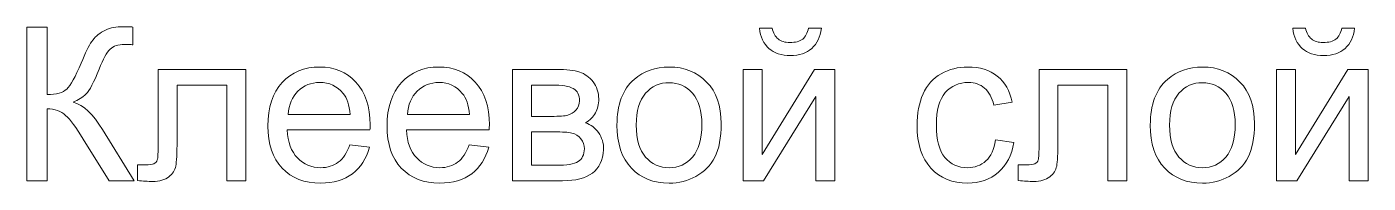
# Model space of a CAD drawing. Header units: millimetres. Extents: x -92 to 92, y -34 to 81.
# Drawn here: x -42.6 to 10.3, y -16.6 to -10.4 of the extents above; entities that cross this region are included whole.
import ezdxf

# ---------------------------------------------------------------- set-up
doc = ezdxf.new("R2010")
doc.units = ezdxf.units.MM
doc.header["$MEASUREMENT"] = 0
doc.layers.add('layer 1', color=7, linetype='Continuous')

msp = doc.modelspace()

# ---------------------------------------------------------------- linework, layer by layer
at = {"layer": 'layer 1', "color": 250, "lineweight": 9}
for points, knots in [([(-42.648, -10.4301), (-42.648, -10.4301), (-41.8437, -10.4301), (-41.8437, -10.4301), (-41.8437, -10.4301), (-41.8437, -10.4301), (-41.8437, -13.0887), (-41.8437, -13.0887), (-41.8437, -13.0887), (-41.4782, -13.0887), (-41.22, -13.0167), (-41.0718, -12.8742), (-41.0718, -12.8742), (-40.9222, -12.7317), (-40.7331, -12.3902), (-40.5017, -11.8483), (-40.5017, -11.8483), (-40.3338, -11.449), (-40.1955, -11.1682), (-40.0854, -11.0045), (-40.0854, -11.0045), (-39.9768, -10.8394), (-39.8216, -10.7011), (-39.6198, -10.5896), (-39.6198, -10.5896), (-39.4194, -10.4781), (-39.1964, -10.4217), (-38.9537, -10.4217), (-38.9537, -10.4217), (-38.6447, -10.4217), (-38.4824, -10.4245), (-38.4655, -10.4301), (-38.4655, -10.4301), (-38.4655, -10.4301), (-38.4655, -11.1244), (-38.4655, -11.1244), (-38.4655, -11.1244), (-38.4937, -11.1244), (-38.5473, -11.123), (-38.6263, -11.1202), (-38.6263, -11.1202), (-38.7152, -11.1174), (-38.7689, -11.1159), (-38.7886, -11.1159), (-38.7886, -11.1159), (-39.044, -11.1159), (-39.2345, -11.178), (-39.3587, -11.3022), (-39.3587, -11.3022), (-39.4857, -11.4264), (-39.6297, -11.6917), (-39.7933, -12.0967), (-39.7933, -12.0967), (-39.9965, -12.6103), (-40.1687, -12.9349), (-40.3098, -13.0689), (-40.3098, -13.0689), (-40.4495, -13.2016), (-40.6188, -13.3088), (-40.8136, -13.3893), (-40.8136, -13.3893), (-40.4227, -13.4965), (-40.0361, -13.8592), (-39.6551, -14.4744), (-39.6551, -14.4744), (-39.6551, -14.4744), (-38.4062, -16.4923), (-38.4062, -16.4923), (-38.4062, -16.4923), (-38.4062, -16.4923), (-39.4025, -16.4923), (-39.4025, -16.4923), (-39.4025, -16.4923), (-39.4025, -16.4923), (-40.4199, -14.8498), (-40.4199, -14.8498), (-40.4199, -14.8498), (-40.6979, -14.394), (-40.9307, -14.0807), (-41.117, -13.9114), (-41.117, -13.9114), (-41.3046, -13.7406), (-41.5459, -13.656), (-41.8437, -13.656), (-41.8437, -13.656), (-41.8437, -13.656), (-41.8437, -16.4923), (-41.8437, -16.4923), (-41.8437, -16.4923), (-41.8437, -16.4923), (-42.648, -16.4923), (-42.648, -16.4923), (-42.648, -16.4923), (-42.648, -16.4923), (-42.648, -10.4301), (-42.648, -10.4301)], [0, 0, 0, 0, 0.04, 0.04, 0.04, 0.04, 0.08, 0.08, 0.08, 0.08, 0.12, 0.12, 0.12, 0.12, 0.16, 0.16, 0.16, 0.16, 0.2, 0.2, 0.2, 0.2, 0.24, 0.24, 0.24, 0.24, 0.28, 0.28, 0.28, 0.28, 0.32, 0.32, 0.32, 0.32, 0.36, 0.36, 0.36, 0.36, 0.4, 0.4, 0.4, 0.4, 0.44, 0.44, 0.44, 0.44, 0.48, 0.48, 0.48, 0.48, 0.52, 0.52, 0.52, 0.52, 0.56, 0.56, 0.56, 0.56, 0.6, 0.6, 0.6, 0.6, 0.64, 0.64, 0.64, 0.64, 0.68, 0.68, 0.68, 0.68, 0.72, 0.72, 0.72, 0.72, 0.76, 0.76, 0.76, 0.76, 0.8, 0.8, 0.8, 0.8, 0.84, 0.84, 0.84, 0.84, 0.88, 0.88, 0.88, 0.88, 0.92, 0.92, 0.92, 0.92, 1, 1, 1, 1]), ([(-11.7812, -10.4725), (-11.7812, -10.4725), (-11.2732, -10.4725), (-11.2732, -10.4725), (-11.2732, -10.4725), (-11.3141, -10.821), (-11.4411, -11.0891), (-11.6528, -11.2754), (-11.6528, -11.2754), (-11.8645, -11.4631), (-12.1453, -11.5562), (-12.4967, -11.5562), (-12.4967, -11.5562), (-12.8494, -11.5562), (-13.1317, -11.4631), (-13.3419, -11.2782), (-13.3419, -11.2782), (-13.5522, -11.092), (-13.6792, -10.8238), (-13.7201, -10.4725), (-13.7201, -10.4725), (-13.7201, -10.4725), (-13.2121, -10.4725), (-13.2121, -10.4725), (-13.2121, -10.4725), (-13.174, -10.663), (-13.0964, -10.8055), (-12.9821, -10.8986), (-12.9821, -10.8986), (-12.8678, -10.9932), (-12.7126, -11.0397), (-12.5192, -11.0397), (-12.5192, -11.0397), (-12.2949, -11.0397), (-12.1255, -10.9946), (-12.0112, -10.9029), (-12.0112, -10.9029), (-11.8969, -10.8126), (-11.8193, -10.6686), (-11.7812, -10.4725)], [0, 0, 0, 0, 0.0909091, 0.0909091, 0.0909091, 0.0909091, 0.1818182, 0.1818182, 0.1818182, 0.1818182, 0.2727273, 0.2727273, 0.2727273, 0.2727273, 0.3636364, 0.3636364, 0.3636364, 0.3636364, 0.4545455, 0.4545455, 0.4545455, 0.4545455, 0.5454545, 0.5454545, 0.5454545, 0.5454545, 0.6363636, 0.6363636, 0.6363636, 0.6363636, 0.7272727, 0.7272727, 0.7272727, 0.7272727, 0.8181818, 0.8181818, 0.8181818, 0.8181818, 1, 1, 1, 1]), ([(9.2783, -10.4725), (9.2783, -10.4725), (9.7863, -10.4725), (9.7863, -10.4725), (9.7863, -10.4725), (9.7454, -10.821), (9.6184, -11.0891), (9.4067, -11.2754), (9.4067, -11.2754), (9.195, -11.4631), (8.9142, -11.5562), (8.5628, -11.5562), (8.5628, -11.5562), (8.2101, -11.5562), (7.9278, -11.4631), (7.7176, -11.2782), (7.7176, -11.2782), (7.5073, -11.092), (7.3803, -10.8238), (7.3394, -10.4725), (7.3394, -10.4725), (7.3394, -10.4725), (7.8474, -10.4725), (7.8474, -10.4725), (7.8474, -10.4725), (7.8855, -10.663), (7.9631, -10.8055), (8.0774, -10.8986), (8.0774, -10.8986), (8.1917, -10.9932), (8.3469, -11.0397), (8.5403, -11.0397), (8.5403, -11.0397), (8.7646, -11.0397), (8.934, -10.9946), (9.0483, -10.9029), (9.0483, -10.9029), (9.1626, -10.8126), (9.2402, -10.6686), (9.2783, -10.4725)], [0, 0, 0, 0, 0.0909091, 0.0909091, 0.0909091, 0.0909091, 0.1818182, 0.1818182, 0.1818182, 0.1818182, 0.2727273, 0.2727273, 0.2727273, 0.2727273, 0.3636364, 0.3636364, 0.3636364, 0.3636364, 0.4545455, 0.4545455, 0.4545455, 0.4545455, 0.5454545, 0.5454545, 0.5454545, 0.5454545, 0.6363636, 0.6363636, 0.6363636, 0.6363636, 0.7272727, 0.7272727, 0.7272727, 0.7272727, 0.8181818, 0.8181818, 0.8181818, 0.8181818, 1, 1, 1, 1]), ([(-37.4621, -12.0981), (-37.4621, -12.0981), (-33.9992, -12.0981), (-33.9992, -12.0981), (-33.9992, -12.0981), (-33.9992, -12.0981), (-33.9992, -16.4881), (-33.9992, -16.4881), (-33.9992, -16.4881), (-33.9992, -16.4881), (-34.7443, -16.4881), (-34.7443, -16.4881), (-34.7443, -16.4881), (-34.7443, -16.4881), (-34.7443, -12.7162), (-34.7443, -12.7162), (-34.7443, -12.7162), (-34.7443, -12.7162), (-36.7171, -12.7162), (-36.7171, -12.7162), (-36.7171, -12.7162), (-36.7171, -12.7162), (-36.7171, -14.902), (-36.7171, -14.902), (-36.7171, -14.902), (-36.7171, -15.4114), (-36.734, -15.7472), (-36.7664, -15.9109), (-36.7664, -15.9109), (-36.8003, -16.0732), (-36.8906, -16.2143), (-37.0388, -16.3357), (-37.0388, -16.3357), (-37.1884, -16.457), (-37.4029, -16.5177), (-37.6837, -16.5177), (-37.6837, -16.5177), (-37.8572, -16.5177), (-38.0576, -16.5064), (-38.2834, -16.4852), (-38.2834, -16.4852), (-38.2834, -16.4852), (-38.2834, -15.8658), (-38.2834, -15.8658), (-38.2834, -15.8658), (-38.2834, -15.8658), (-37.9574, -15.8658), (-37.9574, -15.8658), (-37.9574, -15.8658), (-37.8036, -15.8658), (-37.6936, -15.8502), (-37.6272, -15.8178), (-37.6272, -15.8178), (-37.5609, -15.7867), (-37.5172, -15.7359), (-37.4946, -15.6668), (-37.4946, -15.6668), (-37.4734, -15.5977), (-37.4621, -15.3733), (-37.4621, -14.9937), (-37.4621, -14.9937), (-37.4621, -14.9937), (-37.4621, -12.0981), (-37.4621, -12.0981)], [0, 0, 0, 0, 0.0588235, 0.0588235, 0.0588235, 0.0588235, 0.1176471, 0.1176471, 0.1176471, 0.1176471, 0.1764706, 0.1764706, 0.1764706, 0.1764706, 0.2352941, 0.2352941, 0.2352941, 0.2352941, 0.2941176, 0.2941176, 0.2941176, 0.2941176, 0.3529412, 0.3529412, 0.3529412, 0.3529412, 0.4117647, 0.4117647, 0.4117647, 0.4117647, 0.4705882, 0.4705882, 0.4705882, 0.4705882, 0.5294118, 0.5294118, 0.5294118, 0.5294118, 0.5882353, 0.5882353, 0.5882353, 0.5882353, 0.6470588, 0.6470588, 0.6470588, 0.6470588, 0.7058824, 0.7058824, 0.7058824, 0.7058824, 0.7647059, 0.7647059, 0.7647059, 0.7647059, 0.8235294, 0.8235294, 0.8235294, 0.8235294, 0.8823529, 0.8823529, 0.8823529, 0.8823529, 1, 1, 1, 1]), ([(-29.8887, -15.0699), (-29.8887, -15.0699), (-29.1182, -15.1715), (-29.1182, -15.1715), (-29.1182, -15.1715), (-29.2382, -15.6188), (-29.4625, -15.9674), (-29.7899, -16.2143), (-29.7899, -16.2143), (-30.1173, -16.4613), (-30.535, -16.5854), (-31.0444, -16.5854), (-31.0444, -16.5854), (-31.685, -16.5854), (-32.193, -16.3879), (-32.5684, -15.9928), (-32.5684, -15.9928), (-32.9438, -15.5991), (-33.1314, -15.0445), (-33.1314, -14.3319), (-33.1314, -14.3319), (-33.1314, -13.5953), (-32.9423, -13.0224), (-32.5628, -12.616), (-32.5628, -12.616), (-32.1832, -12.2081), (-31.6907, -12.0049), (-31.0853, -12.0049), (-31.0853, -12.0049), (-30.4997, -12.0049), (-30.0213, -12.2039), (-29.6502, -12.6033), (-29.6502, -12.6033), (-29.2791, -13.0026), (-29.0928, -13.5642), (-29.0928, -14.2881), (-29.0928, -14.2881), (-29.0928, -14.3319), (-29.0942, -14.3982), (-29.097, -14.4857), (-29.097, -14.4857), (-29.097, -14.4857), (-32.3694, -14.4857), (-32.3694, -14.4857), (-32.3694, -14.4857), (-32.3412, -14.9669), (-32.2057, -15.3366), (-31.9602, -15.592), (-31.9602, -15.592), (-31.7161, -15.8474), (-31.4099, -15.9758), (-31.0444, -15.9758), (-31.0444, -15.9758), (-30.772, -15.9758), (-30.5392, -15.9039), (-30.3473, -15.7599), (-30.3473, -15.7599), (-30.154, -15.616), (-30.0016, -15.386), (-29.8887, -15.0699)], [0, 0, 0, 0, 0.0625, 0.0625, 0.0625, 0.0625, 0.125, 0.125, 0.125, 0.125, 0.1875, 0.1875, 0.1875, 0.1875, 0.25, 0.25, 0.25, 0.25, 0.3125, 0.3125, 0.3125, 0.3125, 0.375, 0.375, 0.375, 0.375, 0.4375, 0.4375, 0.4375, 0.4375, 0.5, 0.5, 0.5, 0.5, 0.5625, 0.5625, 0.5625, 0.5625, 0.625, 0.625, 0.625, 0.625, 0.6875, 0.6875, 0.6875, 0.6875, 0.75, 0.75, 0.75, 0.75, 0.8125, 0.8125, 0.8125, 0.8125, 0.875, 0.875, 0.875, 0.875, 1, 1, 1, 1]), ([(-25.1798, -15.0699), (-25.1798, -15.0699), (-24.4093, -15.1715), (-24.4093, -15.1715), (-24.4093, -15.1715), (-24.5293, -15.6188), (-24.7536, -15.9674), (-25.081, -16.2143), (-25.081, -16.2143), (-25.4084, -16.4613), (-25.8261, -16.5854), (-26.3355, -16.5854), (-26.3355, -16.5854), (-26.9761, -16.5854), (-27.4841, -16.3879), (-27.8595, -15.9928), (-27.8595, -15.9928), (-28.2349, -15.5991), (-28.4225, -15.0445), (-28.4225, -14.3319), (-28.4225, -14.3319), (-28.4225, -13.5953), (-28.2334, -13.0224), (-27.8539, -12.616), (-27.8539, -12.616), (-27.4743, -12.2081), (-26.9818, -12.0049), (-26.3764, -12.0049), (-26.3764, -12.0049), (-25.7908, -12.0049), (-25.3124, -12.2039), (-24.9413, -12.6033), (-24.9413, -12.6033), (-24.5702, -13.0026), (-24.3839, -13.5642), (-24.3839, -14.2881), (-24.3839, -14.2881), (-24.3839, -14.3319), (-24.3853, -14.3982), (-24.3881, -14.4857), (-24.3881, -14.4857), (-24.3881, -14.4857), (-27.6605, -14.4857), (-27.6605, -14.4857), (-27.6605, -14.4857), (-27.6323, -14.9669), (-27.4968, -15.3366), (-27.2513, -15.592), (-27.2513, -15.592), (-27.0072, -15.8474), (-26.701, -15.9758), (-26.3355, -15.9758), (-26.3355, -15.9758), (-26.0631, -15.9758), (-25.8303, -15.9039), (-25.6384, -15.7599), (-25.6384, -15.7599), (-25.4451, -15.616), (-25.2927, -15.386), (-25.1798, -15.0699)], [0, 0, 0, 0, 0.0625, 0.0625, 0.0625, 0.0625, 0.125, 0.125, 0.125, 0.125, 0.1875, 0.1875, 0.1875, 0.1875, 0.25, 0.25, 0.25, 0.25, 0.3125, 0.3125, 0.3125, 0.3125, 0.375, 0.375, 0.375, 0.375, 0.4375, 0.4375, 0.4375, 0.4375, 0.5, 0.5, 0.5, 0.5, 0.5625, 0.5625, 0.5625, 0.5625, 0.625, 0.625, 0.625, 0.625, 0.6875, 0.6875, 0.6875, 0.6875, 0.75, 0.75, 0.75, 0.75, 0.8125, 0.8125, 0.8125, 0.8125, 0.875, 0.875, 0.875, 0.875, 1, 1, 1, 1]), ([(-23.4681, -12.0981), (-23.4681, -12.0981), (-21.7536, -12.0981), (-21.7536, -12.0981), (-21.7536, -12.0981), (-21.3331, -12.0981), (-21.0198, -12.1334), (-20.8138, -12.2039), (-20.8138, -12.2039), (-20.6092, -12.2745), (-20.4328, -12.4029), (-20.286, -12.5906), (-20.286, -12.5906), (-20.1379, -12.7797), (-20.0645, -13.004), (-20.0645, -13.2665), (-20.0645, -13.2665), (-20.0645, -13.4767), (-20.1082, -13.6602), (-20.1943, -13.8154), (-20.1943, -13.8154), (-20.2818, -13.972), (-20.4116, -14.1033), (-20.5866, -14.2077), (-20.5866, -14.2077), (-20.3806, -14.2768), (-20.2098, -14.4053), (-20.073, -14.5943), (-20.073, -14.5943), (-19.9375, -14.782), (-19.8698, -15.0064), (-19.8698, -15.2646), (-19.8698, -15.2646), (-19.8966, -15.6809), (-20.0461, -15.9899), (-20.3157, -16.1903), (-20.3157, -16.1903), (-20.5852, -16.3921), (-20.9775, -16.4923), (-21.4911, -16.4923), (-21.4911, -16.4923), (-21.4911, -16.4923), (-23.4681, -16.4923), (-23.4681, -16.4923), (-23.4681, -16.4923), (-23.4681, -16.4923), (-23.4681, -12.0981), (-23.4681, -12.0981)], [0, 0, 0, 0, 0.0769231, 0.0769231, 0.0769231, 0.0769231, 0.1538462, 0.1538462, 0.1538462, 0.1538462, 0.2307692, 0.2307692, 0.2307692, 0.2307692, 0.3076923, 0.3076923, 0.3076923, 0.3076923, 0.3846154, 0.3846154, 0.3846154, 0.3846154, 0.4615385, 0.4615385, 0.4615385, 0.4615385, 0.5384615, 0.5384615, 0.5384615, 0.5384615, 0.6153846, 0.6153846, 0.6153846, 0.6153846, 0.6923077, 0.6923077, 0.6923077, 0.6923077, 0.7692308, 0.7692308, 0.7692308, 0.7692308, 0.8461538, 0.8461538, 0.8461538, 0.8461538, 1, 1, 1, 1]), ([(-19.3434, -14.2952), (-19.3434, -13.4838), (-19.1176, -12.8827), (-18.6647, -12.4918), (-18.6647, -12.4918), (-18.2879, -12.1672), (-17.8264, -12.0049), (-17.2832, -12.0049), (-17.2832, -12.0049), (-16.6806, -12.0049), (-16.1867, -12.2025), (-15.8029, -12.5976), (-15.8029, -12.5976), (-15.4205, -12.9913), (-15.2286, -13.5374), (-15.2286, -14.2331), (-15.2286, -14.2331), (-15.2286, -14.7975), (-15.3132, -15.2406), (-15.4826, -15.5638), (-15.4826, -15.5638), (-15.6519, -15.8869), (-15.8989, -16.1381), (-16.2234, -16.3173), (-16.2234, -16.3173), (-16.5466, -16.4965), (-16.9008, -16.5854), (-17.2832, -16.5854), (-17.2832, -16.5854), (-17.8984, -16.5854), (-18.3951, -16.3893), (-18.7747, -15.9956), (-18.7747, -15.9956), (-19.1543, -15.6019), (-19.3434, -15.0346), (-19.3434, -14.2952)], [0, 0, 0, 0, 0.1, 0.1, 0.1, 0.1, 0.2, 0.2, 0.2, 0.2, 0.3, 0.3, 0.3, 0.3, 0.4, 0.4, 0.4, 0.4, 0.5, 0.5, 0.5, 0.5, 0.6, 0.6, 0.6, 0.6, 0.7, 0.7, 0.7, 0.7, 0.8, 0.8, 0.8, 0.8, 1, 1, 1, 1]), ([(-14.3551, -12.0981), (-14.3551, -12.0981), (-13.61, -12.0981), (-13.61, -12.0981), (-13.61, -12.0981), (-13.61, -12.0981), (-13.61, -15.4495), (-13.61, -15.4495), (-13.61, -15.4495), (-13.61, -15.4495), (-11.5399, -12.0981), (-11.5399, -12.0981), (-11.5399, -12.0981), (-11.5399, -12.0981), (-10.7398, -12.0981), (-10.7398, -12.0981), (-10.7398, -12.0981), (-10.7398, -12.0981), (-10.7398, -16.4923), (-10.7398, -16.4923), (-10.7398, -16.4923), (-10.7398, -16.4923), (-11.4849, -16.4923), (-11.4849, -16.4923), (-11.4849, -16.4923), (-11.4849, -16.4923), (-11.4849, -13.1621), (-11.4849, -13.1621), (-11.4849, -13.1621), (-11.4849, -13.1621), (-13.5522, -16.4923), (-13.5522, -16.4923), (-13.5522, -16.4923), (-13.5522, -16.4923), (-14.3551, -16.4923), (-14.3551, -16.4923), (-14.3551, -16.4923), (-14.3551, -16.4923), (-14.3551, -12.0981), (-14.3551, -12.0981)], [0, 0, 0, 0, 0.0909091, 0.0909091, 0.0909091, 0.0909091, 0.1818182, 0.1818182, 0.1818182, 0.1818182, 0.2727273, 0.2727273, 0.2727273, 0.2727273, 0.3636364, 0.3636364, 0.3636364, 0.3636364, 0.4545455, 0.4545455, 0.4545455, 0.4545455, 0.5454545, 0.5454545, 0.5454545, 0.5454545, 0.6363636, 0.6363636, 0.6363636, 0.6363636, 0.7272727, 0.7272727, 0.7272727, 0.7272727, 0.8181818, 0.8181818, 0.8181818, 0.8181818, 1, 1, 1, 1]), ([(-4.4025, -14.8836), (-4.4025, -14.8836), (-3.6744, -14.9852), (-3.6744, -14.9852), (-3.6744, -14.9852), (-3.7548, -15.4862), (-3.958, -15.8771), (-4.2868, -16.1607), (-4.2868, -16.1607), (-4.6156, -16.4443), (-5.0206, -16.5854), (-5.4989, -16.5854), (-5.4989, -16.5854), (-6.0986, -16.5854), (-6.5813, -16.3893), (-6.9453, -15.997), (-6.9453, -15.997), (-7.3108, -15.6047), (-7.4928, -15.0431), (-7.4928, -14.3121), (-7.4928, -14.3121), (-7.4928, -13.838), (-7.4138, -13.4245), (-7.2572, -13.0689), (-7.2572, -13.0689), (-7.1005, -12.7147), (-6.8621, -12.448), (-6.5403, -12.2717), (-6.5403, -12.2717), (-6.22, -12.0938), (-5.8715, -12.0049), (-5.4933, -12.0049), (-5.4933, -12.0049), (-5.0177, -12.0049), (-4.6269, -12.1249), (-4.3249, -12.3662), (-4.3249, -12.3662), (-4.0215, -12.6075), (-3.8268, -12.9504), (-3.7421, -13.3935), (-3.7421, -13.3935), (-3.7421, -13.3935), (-4.4618, -13.5036), (-4.4618, -13.5036), (-4.4618, -13.5036), (-4.5309, -13.2086), (-4.6523, -12.9871), (-4.8286, -12.8375), (-4.8286, -12.8375), (-5.0036, -12.6893), (-5.2153, -12.6146), (-5.4636, -12.6146), (-5.4636, -12.6146), (-5.839, -12.6146), (-6.1438, -12.7486), (-6.3795, -13.0167), (-6.3795, -13.0167), (-6.6137, -13.2862), (-6.7308, -13.7096), (-6.7308, -14.291), (-6.7308, -14.291), (-6.7308, -14.8808), (-6.6179, -15.3084), (-6.3922, -15.5751), (-6.3922, -15.5751), (-6.165, -15.8418), (-5.87, -15.9758), (-5.5074, -15.9758), (-5.5074, -15.9758), (-5.2139, -15.9758), (-4.9698, -15.8869), (-4.775, -15.7077), (-4.775, -15.7077), (-4.5789, -15.5299), (-4.4547, -15.2548), (-4.4025, -14.8836)], [0, 0, 0, 0, 0.05, 0.05, 0.05, 0.05, 0.1, 0.1, 0.1, 0.1, 0.15, 0.15, 0.15, 0.15, 0.2, 0.2, 0.2, 0.2, 0.25, 0.25, 0.25, 0.25, 0.3, 0.3, 0.3, 0.3, 0.35, 0.35, 0.35, 0.35, 0.4, 0.4, 0.4, 0.4, 0.45, 0.45, 0.45, 0.45, 0.5, 0.5, 0.5, 0.5, 0.55, 0.55, 0.55, 0.55, 0.6, 0.6, 0.6, 0.6, 0.65, 0.65, 0.65, 0.65, 0.7, 0.7, 0.7, 0.7, 0.75, 0.75, 0.75, 0.75, 0.8, 0.8, 0.8, 0.8, 0.85, 0.85, 0.85, 0.85, 0.9, 0.9, 0.9, 0.9, 1, 1, 1, 1]), ([(-2.6752, -12.0981), (-2.6752, -12.0981), (0.7877, -12.0981), (0.7877, -12.0981), (0.7877, -12.0981), (0.7877, -12.0981), (0.7877, -16.4881), (0.7877, -16.4881), (0.7877, -16.4881), (0.7877, -16.4881), (0.0426, -16.4881), (0.0426, -16.4881), (0.0426, -16.4881), (0.0426, -16.4881), (0.0426, -12.7162), (0.0426, -12.7162), (0.0426, -12.7162), (0.0426, -12.7162), (-1.9302, -12.7162), (-1.9302, -12.7162), (-1.9302, -12.7162), (-1.9302, -12.7162), (-1.9302, -14.902), (-1.9302, -14.902), (-1.9302, -14.902), (-1.9302, -15.4114), (-1.9471, -15.7472), (-1.9795, -15.9109), (-1.9795, -15.9109), (-2.0134, -16.0732), (-2.1037, -16.2143), (-2.2519, -16.3357), (-2.2519, -16.3357), (-2.4015, -16.457), (-2.616, -16.5177), (-2.8968, -16.5177), (-2.8968, -16.5177), (-3.0703, -16.5177), (-3.2707, -16.5064), (-3.4965, -16.4852), (-3.4965, -16.4852), (-3.4965, -16.4852), (-3.4965, -15.8658), (-3.4965, -15.8658), (-3.4965, -15.8658), (-3.4965, -15.8658), (-3.1705, -15.8658), (-3.1705, -15.8658), (-3.1705, -15.8658), (-3.0167, -15.8658), (-2.9067, -15.8502), (-2.8403, -15.8178), (-2.8403, -15.8178), (-2.774, -15.7867), (-2.7303, -15.7359), (-2.7077, -15.6668), (-2.7077, -15.6668), (-2.6865, -15.5977), (-2.6752, -15.3733), (-2.6752, -14.9937), (-2.6752, -14.9937), (-2.6752, -14.9937), (-2.6752, -12.0981), (-2.6752, -12.0981)], [0, 0, 0, 0, 0.0588235, 0.0588235, 0.0588235, 0.0588235, 0.1176471, 0.1176471, 0.1176471, 0.1176471, 0.1764706, 0.1764706, 0.1764706, 0.1764706, 0.2352941, 0.2352941, 0.2352941, 0.2352941, 0.2941176, 0.2941176, 0.2941176, 0.2941176, 0.3529412, 0.3529412, 0.3529412, 0.3529412, 0.4117647, 0.4117647, 0.4117647, 0.4117647, 0.4705882, 0.4705882, 0.4705882, 0.4705882, 0.5294118, 0.5294118, 0.5294118, 0.5294118, 0.5882353, 0.5882353, 0.5882353, 0.5882353, 0.6470588, 0.6470588, 0.6470588, 0.6470588, 0.7058824, 0.7058824, 0.7058824, 0.7058824, 0.7647059, 0.7647059, 0.7647059, 0.7647059, 0.8235294, 0.8235294, 0.8235294, 0.8235294, 0.8823529, 0.8823529, 0.8823529, 0.8823529, 1, 1, 1, 1]), ([(1.7161, -14.2952), (1.7161, -13.4838), (1.9419, -12.8827), (2.3948, -12.4918), (2.3948, -12.4918), (2.7716, -12.1672), (3.2331, -12.0049), (3.7763, -12.0049), (3.7763, -12.0049), (4.3789, -12.0049), (4.8728, -12.2025), (5.2566, -12.5976), (5.2566, -12.5976), (5.639, -12.9913), (5.8309, -13.5374), (5.8309, -14.2331), (5.8309, -14.2331), (5.8309, -14.7975), (5.7463, -15.2406), (5.5769, -15.5638), (5.5769, -15.5638), (5.4076, -15.8869), (5.1606, -16.1381), (4.8361, -16.3173), (4.8361, -16.3173), (4.5129, -16.4965), (4.1587, -16.5854), (3.7763, -16.5854), (3.7763, -16.5854), (3.1611, -16.5854), (2.6644, -16.3893), (2.2848, -15.9956), (2.2848, -15.9956), (1.9052, -15.6019), (1.7161, -15.0346), (1.7161, -14.2952)], [0, 0, 0, 0, 0.1, 0.1, 0.1, 0.1, 0.2, 0.2, 0.2, 0.2, 0.3, 0.3, 0.3, 0.3, 0.4, 0.4, 0.4, 0.4, 0.5, 0.5, 0.5, 0.5, 0.6, 0.6, 0.6, 0.6, 0.7, 0.7, 0.7, 0.7, 0.8, 0.8, 0.8, 0.8, 1, 1, 1, 1]), ([(6.7044, -12.0981), (6.7044, -12.0981), (7.4495, -12.0981), (7.4495, -12.0981), (7.4495, -12.0981), (7.4495, -12.0981), (7.4495, -15.4495), (7.4495, -15.4495), (7.4495, -15.4495), (7.4495, -15.4495), (9.5196, -12.0981), (9.5196, -12.0981), (9.5196, -12.0981), (9.5196, -12.0981), (10.3197, -12.0981), (10.3197, -12.0981), (10.3197, -12.0981), (10.3197, -12.0981), (10.3197, -16.4923), (10.3197, -16.4923), (10.3197, -16.4923), (10.3197, -16.4923), (9.5746, -16.4923), (9.5746, -16.4923), (9.5746, -16.4923), (9.5746, -16.4923), (9.5746, -13.1621), (9.5746, -13.1621), (9.5746, -13.1621), (9.5746, -13.1621), (7.5073, -16.4923), (7.5073, -16.4923), (7.5073, -16.4923), (7.5073, -16.4923), (6.7044, -16.4923), (6.7044, -16.4923), (6.7044, -16.4923), (6.7044, -16.4923), (6.7044, -12.0981), (6.7044, -12.0981)], [0, 0, 0, 0, 0.0909091, 0.0909091, 0.0909091, 0.0909091, 0.1818182, 0.1818182, 0.1818182, 0.1818182, 0.2727273, 0.2727273, 0.2727273, 0.2727273, 0.3636364, 0.3636364, 0.3636364, 0.3636364, 0.4545455, 0.4545455, 0.4545455, 0.4545455, 0.5454545, 0.5454545, 0.5454545, 0.5454545, 0.6363636, 0.6363636, 0.6363636, 0.6363636, 0.7272727, 0.7272727, 0.7272727, 0.7272727, 0.8181818, 0.8181818, 0.8181818, 0.8181818, 1, 1, 1, 1]), ([(-32.3271, -13.8761), (-32.3271, -13.8761), (-29.8802, -13.8761), (-29.8802, -13.8761), (-29.8802, -13.8761), (-29.9127, -13.5064), (-30.0072, -13.2298), (-30.161, -13.0449), (-30.161, -13.0449), (-30.3967, -12.7585), (-30.7043, -12.6146), (-31.0811, -12.6146), (-31.0811, -12.6146), (-31.4226, -12.6146), (-31.709, -12.7289), (-31.9419, -12.9575), (-31.9419, -12.9575), (-32.1733, -13.1861), (-32.3017, -13.4923), (-32.3271, -13.8761)], [0, 0, 0, 0, 0.1666667, 0.1666667, 0.1666667, 0.1666667, 0.3333333, 0.3333333, 0.3333333, 0.3333333, 0.5, 0.5, 0.5, 0.5, 0.6666667, 0.6666667, 0.6666667, 0.6666667, 1, 1, 1, 1]), ([(-27.6182, -13.8761), (-27.6182, -13.8761), (-25.1713, -13.8761), (-25.1713, -13.8761), (-25.1713, -13.8761), (-25.2038, -13.5064), (-25.2983, -13.2298), (-25.4521, -13.0449), (-25.4521, -13.0449), (-25.6878, -12.7585), (-25.9954, -12.6146), (-26.3722, -12.6146), (-26.3722, -12.6146), (-26.7137, -12.6146), (-27.0001, -12.7289), (-27.233, -12.9575), (-27.233, -12.9575), (-27.4644, -13.1861), (-27.5928, -13.4923), (-27.6182, -13.8761)], [0, 0, 0, 0, 0.1666667, 0.1666667, 0.1666667, 0.1666667, 0.3333333, 0.3333333, 0.3333333, 0.3333333, 0.5, 0.5, 0.5, 0.5, 0.6666667, 0.6666667, 0.6666667, 0.6666667, 1, 1, 1, 1]), ([(-18.5814, -14.2966), (-18.5814, -14.8582), (-18.4586, -15.2787), (-18.2131, -15.5567), (-18.2131, -15.5567), (-17.9661, -15.8361), (-17.6571, -15.9758), (-17.2832, -15.9758), (-17.2832, -15.9758), (-16.9135, -15.9758), (-16.6058, -15.8361), (-16.3589, -15.5553), (-16.3589, -15.5553), (-16.1134, -15.2745), (-15.9906, -14.8469), (-15.9906, -14.2726), (-15.9906, -14.2726), (-15.9906, -13.7307), (-16.1148, -13.3201), (-16.3617, -13.0421), (-16.3617, -13.0421), (-16.6087, -12.7627), (-16.9163, -12.623), (-17.2832, -12.623), (-17.2832, -12.623), (-17.6571, -12.623), (-17.9661, -12.7613), (-18.2131, -13.0393), (-18.2131, -13.0393), (-18.4586, -13.3173), (-18.5814, -13.7364), (-18.5814, -14.2966)], [0, 0, 0, 0, 0.1111111, 0.1111111, 0.1111111, 0.1111111, 0.2222222, 0.2222222, 0.2222222, 0.2222222, 0.3333333, 0.3333333, 0.3333333, 0.3333333, 0.4444444, 0.4444444, 0.4444444, 0.4444444, 0.5555556, 0.5555556, 0.5555556, 0.5555556, 0.6666667, 0.6666667, 0.6666667, 0.6666667, 0.7777778, 0.7777778, 0.7777778, 0.7777778, 1, 1, 1, 1]), ([(2.4781, -14.2966), (2.4781, -14.8582), (2.6009, -15.2787), (2.8464, -15.5567), (2.8464, -15.5567), (3.0934, -15.8361), (3.4024, -15.9758), (3.7763, -15.9758), (3.7763, -15.9758), (4.146, -15.9758), (4.4537, -15.8361), (4.7006, -15.5553), (4.7006, -15.5553), (4.9461, -15.2745), (5.0689, -14.8469), (5.0689, -14.2726), (5.0689, -14.2726), (5.0689, -13.7307), (4.9447, -13.3201), (4.6978, -13.0421), (4.6978, -13.0421), (4.4508, -12.7627), (4.1432, -12.623), (3.7763, -12.623), (3.7763, -12.623), (3.4024, -12.623), (3.0934, -12.7613), (2.8464, -13.0393), (2.8464, -13.0393), (2.6009, -13.3173), (2.4781, -13.7364), (2.4781, -14.2966)], [0, 0, 0, 0, 0.1111111, 0.1111111, 0.1111111, 0.1111111, 0.2222222, 0.2222222, 0.2222222, 0.2222222, 0.3333333, 0.3333333, 0.3333333, 0.3333333, 0.4444444, 0.4444444, 0.4444444, 0.4444444, 0.5555556, 0.5555556, 0.5555556, 0.5555556, 0.6666667, 0.6666667, 0.6666667, 0.6666667, 0.7777778, 0.7777778, 0.7777778, 0.7777778, 1, 1, 1, 1]), ([(-22.723, -13.9523), (-22.723, -13.9523), (-21.9328, -13.9523), (-21.9328, -13.9523), (-21.9328, -13.9523), (-21.6181, -13.9523), (-21.4008, -13.9354), (-21.2837, -13.9029), (-21.2837, -13.9029), (-21.1652, -13.869), (-21.0593, -13.8027), (-20.9662, -13.7011), (-20.9662, -13.7011), (-20.8731, -13.6009), (-20.8265, -13.4796), (-20.8265, -13.3385), (-20.8265, -13.3385), (-20.8265, -13.1056), (-20.9083, -12.9448), (-21.0706, -12.853), (-21.0706, -12.853), (-21.2343, -12.7613), (-21.5137, -12.7162), (-21.9088, -12.7162), (-21.9088, -12.7162), (-21.9088, -12.7162), (-22.723, -12.7162), (-22.723, -12.7162), (-22.723, -12.7162), (-22.723, -12.7162), (-22.723, -13.9523), (-22.723, -13.9523)], [0, 0, 0, 0, 0.1111111, 0.1111111, 0.1111111, 0.1111111, 0.2222222, 0.2222222, 0.2222222, 0.2222222, 0.3333333, 0.3333333, 0.3333333, 0.3333333, 0.4444444, 0.4444444, 0.4444444, 0.4444444, 0.5555556, 0.5555556, 0.5555556, 0.5555556, 0.6666667, 0.6666667, 0.6666667, 0.6666667, 0.7777778, 0.7777778, 0.7777778, 0.7777778, 1, 1, 1, 1]), ([(-22.723, -15.8827), (-22.723, -15.8827), (-21.7451, -15.8827), (-21.7451, -15.8827), (-21.7451, -15.8827), (-21.3246, -15.8827), (-21.0353, -15.8333), (-20.8787, -15.7359), (-20.8787, -15.7359), (-20.7221, -15.6372), (-20.6402, -15.4692), (-20.6318, -15.2279), (-20.6318, -15.2279), (-20.6318, -15.0882), (-20.6769, -14.957), (-20.7672, -14.8371), (-20.7672, -14.8371), (-20.8589, -14.7171), (-20.9775, -14.6409), (-21.1228, -14.6099), (-21.1228, -14.6099), (-21.2682, -14.5774), (-21.5024, -14.5619), (-21.8241, -14.5619), (-21.8241, -14.5619), (-21.8241, -14.5619), (-22.723, -14.5619), (-22.723, -14.5619), (-22.723, -14.5619), (-22.723, -14.5619), (-22.723, -15.8827), (-22.723, -15.8827)], [0, 0, 0, 0, 0.1111111, 0.1111111, 0.1111111, 0.1111111, 0.2222222, 0.2222222, 0.2222222, 0.2222222, 0.3333333, 0.3333333, 0.3333333, 0.3333333, 0.4444444, 0.4444444, 0.4444444, 0.4444444, 0.5555556, 0.5555556, 0.5555556, 0.5555556, 0.6666667, 0.6666667, 0.6666667, 0.6666667, 0.7777778, 0.7777778, 0.7777778, 0.7777778, 1, 1, 1, 1])]:
    msp.add_open_spline(points, degree=3, knots=knots, dxfattribs=at)

doc.saveas('drawing.dxf')
